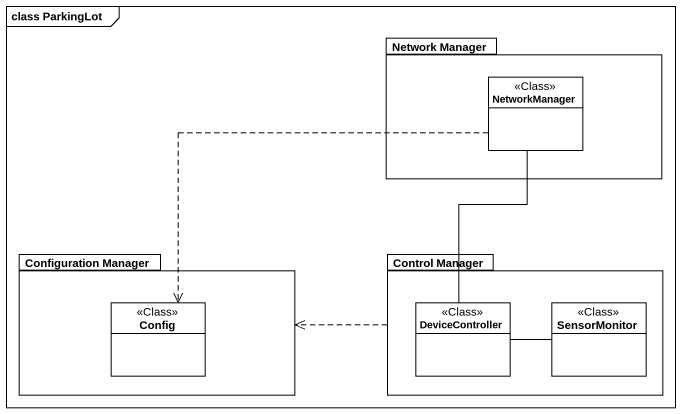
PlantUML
@startuml
mainframe class ParkingLot
hide circle
hide empty members
package "Network Manager" as Network_Manager {
  class NetworkManager <<Class>>
}
package "Configuration Manager" as Configuration_Manager {
  class Config <<Class>>
}
package "Control Manager" as Control_Manager {
  class DeviceController <<Class>>
  class SensorMonitor <<Class>>
}
NetworkManager .left.> Config
NetworkManager -- DeviceController
Control_Manager .left.> Configuration_Manager
DeviceController -right- SensorMonitor
@enduml
